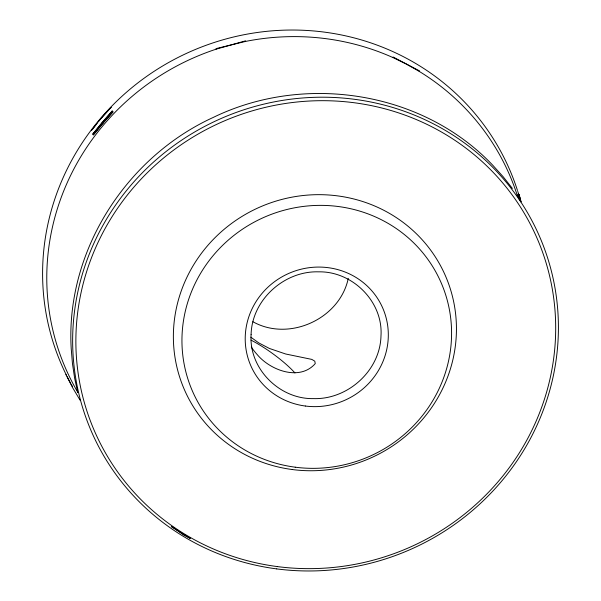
<?xml version="1.0" encoding="UTF-8"?>
<svg xmlns="http://www.w3.org/2000/svg" width="601" height="601" viewBox="0 0 601 601"><rect width="100%" height="100%" fill="white"/><g stroke="black" fill="none" stroke-linecap="round" stroke-linejoin="round"><path stroke-width="0.9" d="M348.279 278.353C339.813 318.951 289.036 342.067 252.886 321.723M77.687 392.1A242.143 233.218 -24.1 0 1 216.247 49.139L216.067 48.598L245.629 41.409A242.143 233.218 -24.1 0 1 392.926 57.553L393.144 57.027L419.483 70.888L419.213 71.384A242.143 233.218 -24.1 0 1 517.356 195.648L517.852 195.43L518.513 198.112M92.569 129.11L96.926 123.475M98.556 121.364L110.96 107.271M111.177 107.406L100.735 118.547L91.487 130.515M518.287 195.205L519.129 194.551L521.052 201.756M216.247 49.139L245.508 40.845L245.629 41.409M392.926 57.553L406.306 64.059L419.213 71.384M250.895 337.214L258.738 342.886L269.436 348.475L285.67 353.997L311.806 359.398L314.789 361.178L315.255 363.59C299.719 381.485 270.142 370.254 257.168 354.537A65.982 61.182 -84.2 0 1 251.368 347.16M512.375 188.413L503.187 176.777L493.151 165.651C423.036 91.217 304.609 73.029 213.43 117.345C125.887 157.259 65.464 251.691 71.203 348.467L72.436 363.41L74.614 378.082L77.739 392.558M80.218 400.401L72.638 387.698L65.892 374.528M517.904 194.867L519.294 199.299M518.287 194.874L519.655 199.329M520.962 201.861L518.933 194.754L520.579 201.057M518.257 194.003L520.421 201.185M518.182 194.859L519.542 199.63M518.648 194.979L519.797 199.472M66.313 374.956A244.359 235.359 -24.1 0 1 196.97 48.816A244.359 235.359 -24.1 0 1 517.484 190.525M517.769 191.403A244.359 235.359 -24.1 0 1 520.128 199.389M72.398 386.375A244.359 235.359 -24.1 0 1 71.038 383.956M70.595 383.153A244.359 235.359 -24.1 0 1 67.139 376.609M251.068 340.143A43.708 9.699 35.5 0 1 294.941 372.928M251.09 334.517C248.754 368.714 279.57 399.349 313.482 398.613C347.829 399.718 380.163 370.622 380.981 335.944C383.318 301.74 352.494 271.104 318.583 271.84C284.235 270.743 251.902 299.831 251.09 334.517M102.193 122.349L92.674 134.233L112.342 110.869L102.193 122.349M102.944 123.19L93.456 135.037L93.125 134.729L112.86 111.583L113.161 111.921L102.944 123.19M171.721 526.371L171.375 526.769L190.337 538.421L183.673 535.018L171.721 526.371M295.226 467.195A135.638 130.642 -24.1 0 0 442.787 286.722A135.638 130.642 -24.1 0 0 212.273 256.65A135.638 130.642 -24.1 0 0 295.226 467.195M292.304 469.539A142.392 137.148 -24.1 0 0 447.212 280.081A142.392 137.148 -24.1 0 0 205.211 248.506A142.392 137.148 -24.1 0 0 292.304 469.539M277.459 566.6A241.377 232.482 -24.1 0 0 540.044 245.456A241.377 232.482 -24.1 0 0 129.839 191.937A241.377 232.482 -24.1 0 0 277.459 566.6M276.73 568.899A244.359 235.359 -24.1 0 0 542.568 243.773A244.359 235.359 -24.1 0 0 127.284 189.593A244.359 235.359 -24.1 0 0 276.73 568.899M305.331 406.028A71.985 69.333 -24.1 0 0 383.648 310.251A71.985 69.333 -24.1 0 0 261.307 294.287A71.985 69.333 -24.1 0 0 305.331 406.028"/></g></svg>
